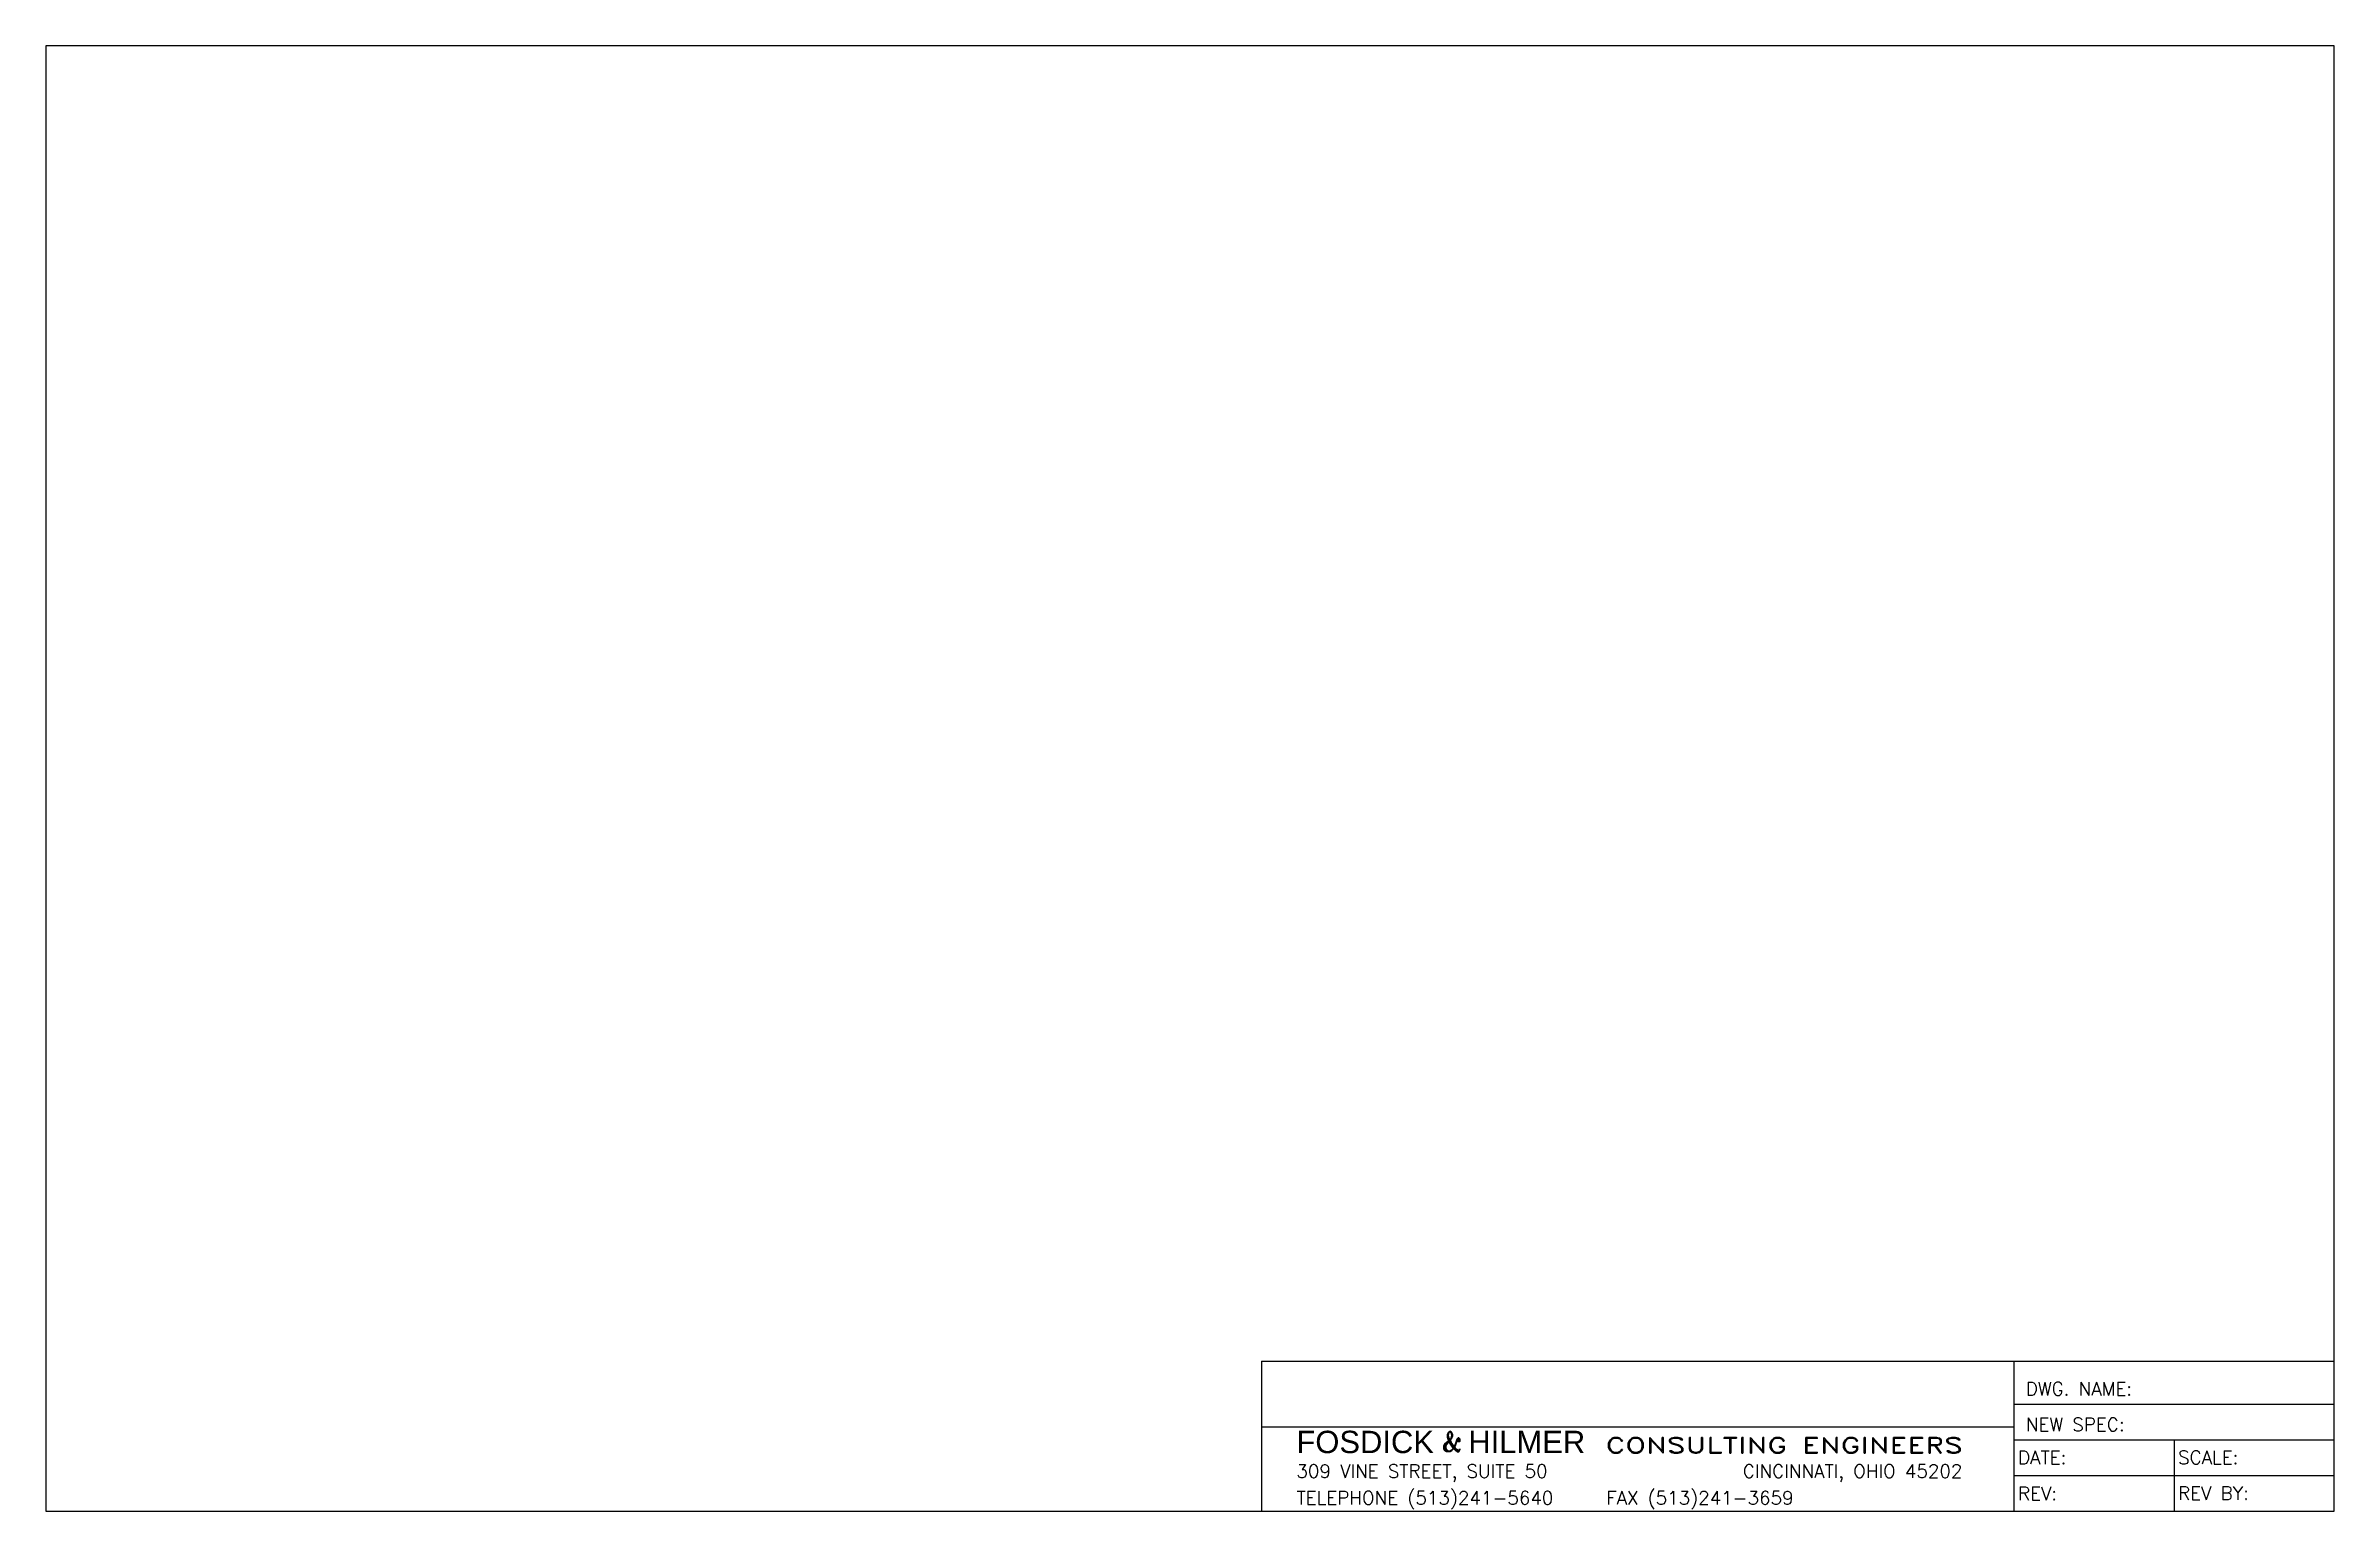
# Model space of a CAD drawing. Header units: inches. Extents: x 7136.6 to 7152.6, y -6817.8 to -6807.6.
import ezdxf
from ezdxf.enums import TextEntityAlignment as Align

# ---------------------------------------------------------------- set-up
doc = ezdxf.new("R2010")
doc.units = ezdxf.units.IN
doc.header["$LTSCALE"] = 0.5
doc.header["$MEASUREMENT"] = 0
for name, color, linetype in [('FH-LOGO', 101, 'Continuous'), ('FH-TBLOCK', 101, 'Continuous'), ('FH-TBLOCK-INFO', 51, 'Continuous')]:
    doc.layers.add(name, color=color, linetype=linetype)
doc.styles.add('FH', font='', dxfattribs={"width": 0.85})
doc.styles.add('FH_LOGO_ROMAND', font='ROMAND.SHX')
doc.styles.add('FH_LOGO_ROMANS', font='ROMANS.SHX', dxfattribs={"width": 0.85})
doc.styles.add('FH_LOGO_ROMANT', font='romant__.ttf')
doc.styles.add('RomanS', font='romans.shx', dxfattribs={"width": 0.85})
doc.styles.get('FH').set_extended_font_data('CG Omega')

# ---------------------------------------------------------------- blocks, each defined once
blk = doc.blocks.new('tblogo')
at = {"layer": 'FH-TBLOCK'}
blk.add_line((0.628, 0.989), (5.881, 0.989), dxfattribs=at)
at = {"layer": 'FH-LOGO', "color": 7, "style": 'FH', "width": 0.999563}
blk.add_text('FOSDICK    HILMER', height=0.15625, rotation=360, dxfattribs=at).set_placement((0.866, 0.806), (2.885, 0.806), align=Align.FIT)
at = {"layer": 'FH-LOGO', "color": 10, "style": 'FH_LOGO_ROMANT', "width": 0.95}
blk.add_text('&', height=0.14, dxfattribs=at).set_placement((1.951, 0.817), align=Align.CENTER)
at = {"layer": 'FH-LOGO', "color": 253, "style": 'FH_LOGO_ROMAND', "width": 1.255542}
blk.add_text('CONSULTING ENGINEERS', height=0.10938, rotation=0.0009, dxfattribs=at).set_placement((3.028, 0.806), (5.526, 0.806), align=Align.FIT)
at = {"layer": 'FH-LOGO', "color": 101, "style": 'FH_LOGO_ROMANS'}
for s, p in [('309 VINE STREET, SUITE 50', (0.866, 0.633)), ('TELEPHONE (513)241-5640', (0.866, 0.446)), ('FAX (513)241-3659', (3.032, 0.446))]:
    blk.add_text(s, height=0.09375, dxfattribs=at).set_placement(p)
blk.add_text('CINCINNATI, OHIO 45202', height=0.09375, dxfattribs=at).set_placement((5.522, 0.633), align=Align.RIGHT)

msp = doc.modelspace()

# ---------------------------------------------------------------- linework, layer by layer
at = {"layer": 'FH-TBLOCK'}
for p, q in [((7152.558, -6807.564), (7136.558, -6807.564)), ((7136.558, -6807.564), (7136.558, -6817.814)), ((7152.558, -6817.814), (7152.558, -6807.564)), ((7145.058, -6816.763), (7145.058, -6817.814)), ((7145.058, -6816.763), (7152.558, -6816.763)), ((7150.319, -6817.814), (7150.319, -6816.763)), ((7150.319, -6817.064), (7152.558, -6817.064)), ((7150.319, -6817.314), (7152.558, -6817.314)), ((7151.438, -6817.314), (7151.438, -6817.814)), ((7150.319, -6817.564), (7152.558, -6817.564)), ((7136.558, -6817.814), (7152.558, -6817.814))]:
    msp.add_line(p, q, dxfattribs=at)

# ---------------------------------------------------------------- block references
at = {"layer": 'FH-TBLOCK-INFO', "linetype": 'Continuous'}
msp.add_blockref('tblogo', (7144.436, -6818.213), dxfattribs=at)

# ---------------------------------------------------------------- texts
at = {"layer": 'FH-TBLOCK', "style": 'RomanS'}
for s, p in [('DWG. NAME:', (7150.401, -6817.004)), ('NEW SPEC:', (7150.401, -6817.254)), ('DATE:', (7150.347, -6817.484)), ('SCALE:', (7151.466, -6817.484)), ('REV:', (7150.347, -6817.737)), ('REV BY:', (7151.466, -6817.734))]:
    msp.add_text(s, height=0.0938, dxfattribs=at).set_placement(p)

doc.saveas('drawing.dxf')
